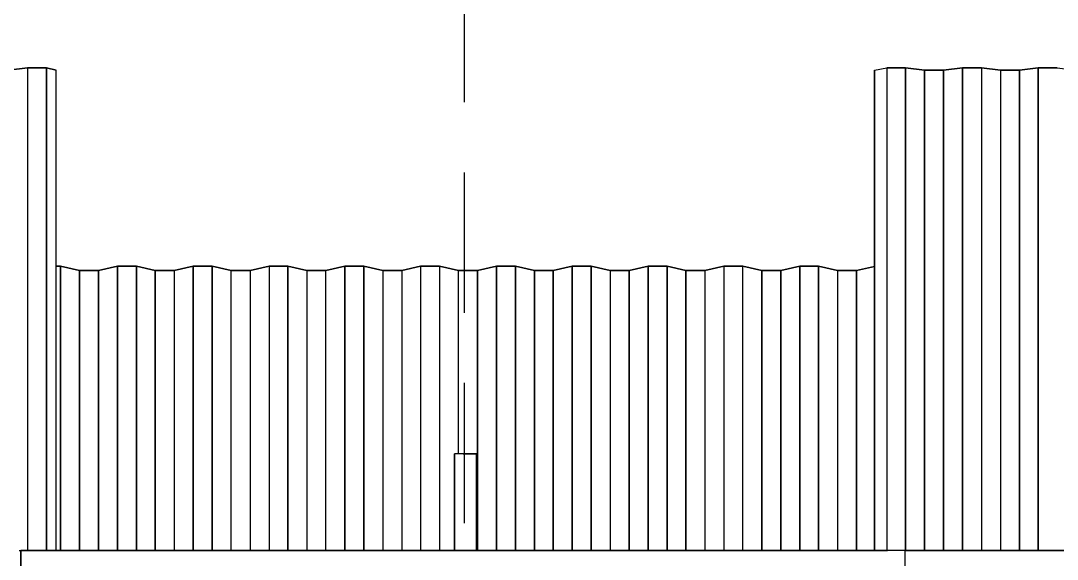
# Model space of a CAD drawing. Extents: x -43 to 90, y 6 to 81.
# Drawn here: x -2.848 to 1.84, y 26.553 to 28.989 of the extents above; entities that cross this region are included whole.
import ezdxf

# ---------------------------------------------------------------- set-up
doc = ezdxf.new("R2010")
doc.units = 0
doc.header["$LTSCALE"] = 0.1
doc.header["$MEASUREMENT"] = 0
doc.linetypes.add('HIDDEN', pattern=[9.525, 6.35, -3.175])
doc.layers.add('cobertura nova', color=4, linetype='CONTINUOUS')
doc.layers.add('hachures cobertura', color=252, linetype='CONTINUOUS')

msp = doc.modelspace()

# ---------------------------------------------------------------- linework, layer by layer
at = {"layer": 'cobertura nova'}
for p, q in [((-2.9033, 28.7663), (-2.8176, 28.7756)), ((-2.8176, 28.7756), (-2.9033, 28.7663)), ((-2.8176, 28.7756), (-2.7319, 28.7756)), ((-2.7319, 28.7756), (-2.8176, 28.7756)), ((-2.7319, 28.7756), (-2.6884, 28.7663)), ((-2.6884, 28.7663), (-2.7319, 28.7756)), ((-2.6884, 28.7663), (-2.6884, 28.7663)), ((-2.6884, 26.5929), (-2.6884, 28.7663)), ((1.0127, 28.7544), (1.0128, 28.7663)), ((1.0128, 28.7663), (1.0127, 28.7544)), ((1.0127, 26.5929), (1.0127, 28.7544)), ((1.0127, 28.7544), (1.0127, 28.7544)), ((1.0127, 28.7544), (1.0127, 26.5929)), ((1.0128, 28.7663), (1.0681, 28.7756)), ((1.0128, 26.5929), (1.0128, 28.7663)), ((1.0681, 28.7756), (1.1538, 28.7756)), ((1.1538, 28.7756), (1.0681, 28.7756)), ((1.1538, 28.7756), (1.2396, 28.7663)), ((1.2396, 28.7663), (1.1538, 28.7756)), ((1.2396, 28.7663), (1.3253, 28.7663)), ((1.3253, 28.7663), (1.2396, 28.7663)), ((1.2396, 28.7544), (1.2396, 28.7544)), ((1.2396, 28.7544), (1.2396, 28.7544)), ((1.3253, 28.7663), (1.411, 28.7756)), ((1.411, 28.7756), (1.3253, 28.7663)), ((1.411, 28.7756), (1.4967, 28.7756)), ((1.4967, 28.7756), (1.411, 28.7756)), ((1.411, 28.7637), (1.411, 28.7637)), ((1.411, 28.7637), (1.411, 28.7637)), ((1.4967, 28.7756), (1.5824, 28.7663)), ((1.5824, 28.7663), (1.4967, 28.7756)), ((1.5824, 28.7663), (1.6681, 28.7663)), ((1.6681, 28.7663), (1.5824, 28.7663)), ((1.6681, 28.7663), (1.7538, 28.7756)), ((1.7538, 28.7756), (1.6681, 28.7663)), ((1.7538, 28.7756), (1.8396, 28.7756)), ((1.8396, 28.7756), (1.7538, 28.7756)), ((1.8396, 28.7756), (1.9253, 28.7663)), ((-2.6682, 27.8787), (-2.6884, 27.8787)), ((-2.6884, 27.8787), (-2.6682, 27.8787)), ((-2.6682, 27.8787), (-2.6682, 26.5929)), ((-2.5825, 27.8591), (-2.6682, 27.8787)), ((-2.6682, 27.8787), (-2.5825, 27.8591)), ((-2.4968, 27.8591), (-2.5825, 27.8591)), ((-2.5825, 27.8591), (-2.4968, 27.8591)), ((-2.4111, 27.8787), (-2.4968, 27.8591)), ((-2.4968, 27.8591), (-2.4111, 27.8787)), ((-2.3254, 27.8787), (-2.4111, 27.8787)), ((-2.4111, 27.8787), (-2.3254, 27.8787)), ((-2.2397, 27.8591), (-2.3254, 27.8787)), ((-2.3254, 27.8787), (-2.2397, 27.8591)), ((-2.154, 27.8591), (-2.2397, 27.8591)), ((-2.2397, 27.8591), (-2.154, 27.8591)), ((-2.0682, 27.8787), (-2.154, 27.8591)), ((-2.154, 27.8591), (-2.0682, 27.8787)), ((-1.9825, 27.8787), (-2.0682, 27.8787)), ((-2.0682, 27.8787), (-1.9825, 27.8787)), ((-1.8968, 27.8591), (-1.9825, 27.8787)), ((-1.9825, 27.8787), (-1.8968, 27.8591)), ((-1.8111, 27.8591), (-1.8968, 27.8591)), ((-1.8968, 27.8591), (-1.8111, 27.8591)), ((-1.7254, 27.8787), (-1.8111, 27.8591)), ((-1.8111, 27.8591), (-1.7254, 27.8787)), ((-1.6397, 27.8787), (-1.7254, 27.8787)), ((-1.7254, 27.8787), (-1.6397, 27.8787)), ((-1.554, 27.8591), (-1.6397, 27.8787)), ((-1.6397, 27.8787), (-1.554, 27.8591)), ((-1.4682, 27.8591), (-1.554, 27.8591)), ((-1.554, 27.8591), (-1.4682, 27.8591)), ((-1.3825, 27.8787), (-1.4682, 27.8591)), ((-1.4682, 27.8591), (-1.3825, 27.8787)), ((-1.2968, 27.8787), (-1.3825, 27.8787)), ((-1.3825, 27.8787), (-1.2968, 27.8787)), ((-1.3825, 27.8535), (-1.3825, 27.8535)), ((-1.3825, 27.8535), (-1.3825, 27.8535)), ((-1.2111, 27.8591), (-1.2968, 27.8787)), ((-1.2968, 27.8787), (-1.2111, 27.8591)), ((-1.1254, 27.8591), (-1.2111, 27.8591)), ((-1.2111, 27.8591), (-1.1254, 27.8591)), ((-1.0397, 27.8787), (-1.1254, 27.8591)), ((-1.1254, 27.8591), (-1.0397, 27.8787)), ((-0.954, 27.8787), (-1.0397, 27.8787)), ((-1.0397, 27.8787), (-0.954, 27.8787)), ((-0.8682, 27.8591), (-0.954, 27.8787)), ((-0.954, 27.8787), (-0.8682, 27.8591)), ((-0.7825, 27.8591), (-0.8682, 27.8591)), ((-0.8682, 27.8591), (-0.7825, 27.8591)), ((-0.6968, 27.8787), (-0.7825, 27.8591)), ((-0.7825, 27.8591), (-0.6968, 27.8787)), ((-0.6111, 27.8787), (-0.6968, 27.8787)), ((-0.6968, 27.8787), (-0.6111, 27.8787)), ((-0.5254, 27.8591), (-0.6111, 27.8787)), ((-0.6111, 27.8787), (-0.5254, 27.8591)), ((-0.4397, 27.8591), (-0.5254, 27.8591)), ((-0.5254, 27.8591), (-0.4397, 27.8591)), ((-0.354, 27.8787), (-0.4397, 27.8591)), ((-0.4397, 27.8591), (-0.354, 27.8787)), ((-0.2682, 27.8787), (-0.354, 27.8787)), ((-0.354, 27.8787), (-0.2682, 27.8787)), ((-0.1825, 27.8591), (-0.2682, 27.8787)), ((-0.2682, 27.8787), (-0.1825, 27.8591)), ((-0.0968, 27.8591), (-0.1825, 27.8591)), ((-0.1825, 27.8591), (-0.0968, 27.8591)), ((-0.0111, 27.8787), (-0.0968, 27.8591)), ((-0.0968, 27.8591), (-0.0111, 27.8787)), ((0.0746, 27.8787), (-0.0111, 27.8787)), ((-0.0111, 27.8787), (0.0746, 27.8787)), ((0.1603, 27.8591), (0.0746, 27.8787)), ((0.0746, 27.8787), (0.1603, 27.8591)), ((0.246, 27.8591), (0.1603, 27.8591)), ((0.1603, 27.8591), (0.246, 27.8591)), ((0.246, 27.8591), (0.3318, 27.8788)), ((0.3318, 27.8787), (0.246, 27.8591)), ((0.3318, 27.8788), (0.4175, 27.8788)), ((0.4175, 27.8787), (0.3318, 27.8787)), ((0.4175, 27.8788), (0.5032, 27.8591)), ((0.5032, 27.8591), (0.4175, 27.8787)), ((0.5889, 27.8591), (0.5032, 27.8591)), ((0.5032, 27.8591), (0.5889, 27.8591)), ((0.5889, 27.8591), (0.6746, 27.8788)), ((0.6746, 27.8787), (0.5889, 27.8591)), ((0.6746, 27.8788), (0.7603, 27.8788)), ((0.7603, 27.8787), (0.6746, 27.8787)), ((0.6746, 27.8536), (0.6746, 27.8536)), ((0.6746, 27.8535), (0.6746, 27.8535)), ((0.7603, 27.8788), (0.846, 27.8591)), ((0.846, 27.8591), (0.7603, 27.8787)), ((0.9318, 27.8591), (0.846, 27.8591)), ((0.846, 27.8591), (0.9318, 27.8591)), ((0.9318, 27.8591), (1.0127, 27.8777)), ((1.0127, 27.8776), (0.9318, 27.8591)), ((-0.5254, 27.8339), (-0.5254, 27.8339)), ((-0.5254, 27.8339), (-0.5254, 27.8339)), ((0.1603, 27.834), (0.1603, 27.834)), ((0.1603, 27.8339), (0.1603, 27.8339)), ((-0.8869, 26.5929), (-0.8869, 27.0307)), ((-0.8869, 27.0307), (-0.8869, 26.5929)), ((-0.8869, 27.0307), (-0.8869, 27.0307)), ((-0.8869, 27.0307), (-0.8869, 27.0307)), ((-0.8869, 27.0307), (-0.8869, 27.0307)), ((-0.8869, 26.5929), (-0.8869, 27.0307)), ((-0.8869, 27.0307), (-0.8869, 26.5929)), ((-0.8469, 27.0307), (-0.8869, 27.0307)), ((-0.8869, 27.0307), (-0.8869, 27.0307)), ((-0.8469, 27.0307), (-0.8869, 27.0307)), ((-0.8869, 27.0307), (-0.8869, 26.5929)), ((-0.8869, 26.5929), (-0.8869, 27.0307)), ((-0.8469, 27.0307), (-0.8269, 27.0307)), ((-0.8469, 27.0307), (-0.8269, 27.0307)), ((-0.8469, 27.0307), (-0.8469, 27.0307)), ((-0.8269, 27.0307), (-0.8469, 27.0307)), ((-0.8269, 27.0307), (-0.8469, 27.0307)), ((-0.8269, 27.0307), (-0.8469, 27.0307)), ((-0.8469, 27.0307), (-0.8469, 27.0307)), ((-0.8469, 27.0307), (-0.8269, 27.0307)), ((-0.8269, 27.0307), (-0.8269, 27.0307)), ((-0.7869, 27.0307), (-0.8269, 27.0307)), ((-0.8269, 27.0307), (-0.7869, 27.0307)), ((-0.8269, 27.0307), (-0.8269, 27.0307)), ((-0.8269, 27.0307), (-0.8269, 27.0307)), ((-0.7869, 26.5929), (-0.7869, 27.0307)), ((-0.7869, 27.0307), (-0.7869, 26.5929)), ((-2.855, 26.5929), (-2.8484, 26.5929)), ((-2.8484, 26.5929), (-2.8484, 26.5929)), ((-2.8484, 26.5129), (-2.8484, 26.5929)), ((-2.7684, 26.5929), (-2.8484, 26.5929)), ((-2.8484, 26.5929), (-2.8484, 26.5129)), ((-2.8484, 26.5929), (-2.8484, 26.5929)), ((-2.8484, 26.5929), (-2.8484, 26.5929)), ((-2.8484, 26.5929), (-2.7684, 26.5929)), ((-2.8484, 26.5129), (-2.8484, 26.5929)), ((-2.8484, 26.5929), (-2.8484, 26.5929)), ((-2.8484, 26.5129), (-2.8484, 26.5929)), ((-2.8484, 26.5929), (-2.8484, 26.5129)), ((1.0716, 26.5929), (-2.7684, 26.5929)), ((1.0716, 26.5929), (-2.7684, 26.5929)), ((-2.7684, 26.5929), (1.0716, 26.5929)), ((1.1516, 26.5929), (1.0716, 26.5929)), ((1.0946, 26.5929), (1.0716, 26.5929)), ((1.145, 26.5929), (1.145, 26.5929)), ((1.1516, 26.5129), (1.1516, 26.5929)), ((1.1516, 26.5929), (1.1516, 26.5929)), ((1.225, 26.5929), (1.1516, 26.5929)), ((1.1516, 26.5929), (1.225, 26.5929)), ((5.0081, 26.5929), (1.225, 26.5929)), ((1.225, 26.5929), (5.0081, 26.5929))]:
    msp.add_line(p, q, dxfattribs=at)
at = {"layer": 'hachures cobertura', "linetype": 'HIDDEN'}
msp.add_line((-0.8435, 34.0184), (-0.8435, 6.3811), dxfattribs=at)
at = {"layer": 'hachures cobertura'}
for p, q in [((-2.8176, 28.7756), (-2.8176, 26.5929)), ((-2.7319, 26.5929), (-2.7319, 28.7756)), ((-2.7319, 28.7756), (-2.7319, 26.5929)), ((1.0681, 28.7756), (1.0681, 26.5929)), ((1.1538, 26.5929), (1.1538, 28.7756)), ((1.1538, 28.7756), (1.1538, 26.5929)), ((1.2396, 28.7663), (1.2396, 26.5929)), ((1.2396, 26.5929), (1.2396, 28.7663)), ((1.3253, 28.7663), (1.3253, 26.5929)), ((1.3253, 26.5929), (1.3253, 28.7663)), ((1.411, 28.7756), (1.411, 26.5929)), ((1.411, 26.5929), (1.411, 28.7756)), ((1.4967, 28.7756), (1.4967, 26.5929)), ((1.5824, 28.7663), (1.5824, 26.5929)), ((1.6681, 26.5929), (1.6681, 28.7663)), ((1.6681, 28.7663), (1.6681, 26.5929)), ((1.7538, 28.7756), (1.7538, 26.5929)), ((1.7538, 26.5929), (1.7538, 28.7756)), ((-2.6682, 26.5929), (-2.6682, 27.8787)), ((-2.5825, 27.8591), (-2.5825, 26.5929)), ((-2.5825, 26.5929), (-2.5825, 27.8591)), ((-2.4968, 27.8591), (-2.4968, 26.5929)), ((-2.4968, 26.5929), (-2.4968, 27.8591)), ((-2.4111, 27.8787), (-2.4111, 26.5929)), ((-2.4111, 26.5929), (-2.4111, 27.8787)), ((-2.3254, 27.8787), (-2.3254, 26.5929)), ((-2.3254, 26.5929), (-2.3254, 27.8787)), ((-2.2397, 27.8591), (-2.2397, 26.5929)), ((-2.2397, 26.5929), (-2.2397, 27.8591)), ((-2.154, 27.8591), (-2.154, 26.5929)), ((-2.0682, 27.8787), (-2.0682, 26.5929)), ((-2.0682, 26.5929), (-2.0682, 27.8787)), ((-1.9825, 27.8787), (-1.9825, 26.5929)), ((-1.9825, 26.5929), (-1.9825, 27.8787)), ((-1.8968, 26.5929), (-1.8968, 27.8591)), ((-1.8111, 27.8591), (-1.8111, 26.5929)), ((-1.7254, 27.8787), (-1.7254, 26.5929)), ((-1.6397, 27.8787), (-1.6397, 26.5929)), ((-1.6397, 26.5929), (-1.6397, 27.8787)), ((-1.554, 27.8591), (-1.554, 26.5929)), ((-1.4682, 26.5929), (-1.4682, 27.8591)), ((-1.3825, 27.8787), (-1.3825, 26.5929)), ((-1.3825, 26.5929), (-1.3825, 27.8787)), ((-1.2968, 27.8787), (-1.2968, 26.5929)), ((-1.2968, 26.5929), (-1.2968, 27.8787)), ((-1.2111, 27.8591), (-1.2111, 26.5929)), ((-1.1254, 27.8591), (-1.1254, 26.5929)), ((-1.0397, 27.8787), (-1.0397, 26.5929)), ((-0.954, 27.8787), (-0.954, 26.5929)), ((-0.8682, 27.0307), (-0.8682, 27.8591)), ((-0.7825, 27.8591), (-0.7825, 26.5929)), ((-0.7825, 26.5929), (-0.7825, 27.8591)), ((-0.6968, 27.8787), (-0.6968, 26.5929)), ((-0.6968, 26.5929), (-0.6968, 27.8787)), ((-0.6111, 27.8787), (-0.6111, 26.5929)), ((-0.6111, 26.5929), (-0.6111, 27.8787)), ((-0.5254, 27.8591), (-0.5254, 26.5929)), ((-0.5254, 26.5929), (-0.5254, 27.8591)), ((-0.4397, 27.8591), (-0.4397, 26.5929)), ((-0.4397, 26.5929), (-0.4397, 27.8591)), ((-0.354, 27.8787), (-0.354, 26.5929)), ((-0.354, 26.5929), (-0.354, 27.8787)), ((-0.2682, 27.8787), (-0.2682, 26.5929)), ((-0.2682, 26.5929), (-0.2682, 27.8787)), ((-0.1825, 27.8591), (-0.1825, 26.5929)), ((-0.0968, 27.8591), (-0.0968, 26.5929)), ((-0.0968, 26.5929), (-0.0968, 27.8591)), ((-0.0111, 27.8787), (-0.0111, 26.5929)), ((-0.0111, 26.5929), (-0.0111, 27.8787)), ((0.0746, 27.8787), (0.0746, 26.5929)), ((0.0746, 26.5929), (0.0746, 27.8787)), ((0.1603, 27.8591), (0.1603, 26.5929)), ((0.1603, 26.5929), (0.1603, 27.8591)), ((0.246, 27.8591), (0.246, 26.5929)), ((0.3318, 27.8787), (0.3318, 26.5929)), ((0.4175, 26.5929), (0.4175, 27.8787)), ((0.5032, 27.8591), (0.5032, 26.5929)), ((0.5032, 26.5929), (0.5032, 27.8591)), ((0.5889, 27.8591), (0.5889, 26.5929)), ((0.5889, 26.5929), (0.5889, 27.8591)), ((0.6746, 27.8787), (0.6746, 26.5929)), ((0.6746, 26.5929), (0.6746, 27.8787)), ((0.7603, 27.8787), (0.7603, 26.5929)), ((0.7603, 26.5929), (0.7603, 27.8787)), ((0.846, 27.8591), (0.846, 26.5929)), ((0.9318, 26.5929), (0.9318, 27.8591)), ((0.9318, 27.8591), (0.9318, 26.5929))]:
    msp.add_line(p, q, dxfattribs=at)

doc.saveas('drawing.dxf')
